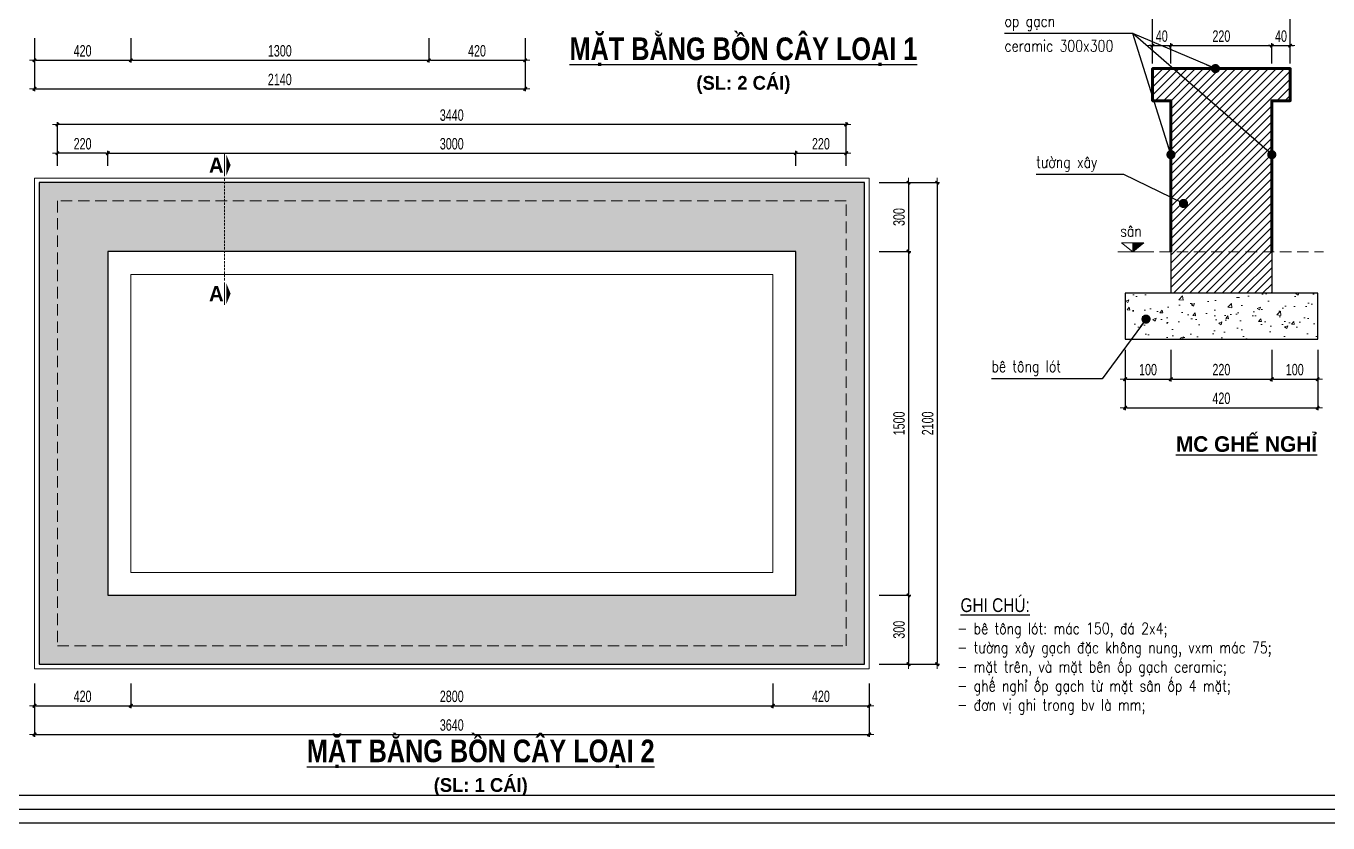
# Model space of a CAD drawing. Header units: millimetres. Extents: x -99113 to -65212, y 21211 to 34445.
# Drawn here: x -81900 to -76222, y 21211 to 24687 of the extents above; entities that cross this region are included whole.
import ezdxf
from ezdxf.enums import TextEntityAlignment as Align

# ---------------------------------------------------------------- set-up
doc = ezdxf.new("R2010")
doc.units = ezdxf.units.MM
doc.header["$MEASUREMENT"] = 0
doc.linetypes.add('HIDDEN', pattern=[0.375, 0.25, -0.125])
for name, color, linetype in [('ENTTNTHIETKE1', 2, 'Continuous'), ('KHUNGTEN', 5, 'Continuous'), ('thep', 2, 'Continuous')]:
    doc.layers.add(name, color=color, linetype=linetype)
for name, color, linetype, lineweight in [('HATCH', 252, 'Continuous', 9), ('LC Dim', 8, 'Continuous', 18), ('LC Khac', 4, 'Continuous', 9), ('LC MANH DUT', 35, 'HIDDEN', 5), ('LC Net dam3', 1, 'Continuous', 60), ('LC Net manh', 239, 'Continuous', 5), ('LC Net thay', 7, 'Continuous', 25), ('LC Text1', 3, 'Continuous', 20), ('LC Text2', 7, 'Continuous', 25)]:
    doc.layers.add(name, color=color, linetype=linetype, lineweight=lineweight)
doc.styles.add('HOATBIF', font='hoatbif.shx', dxfattribs={"width": 0.7})
doc.styles.add('LC 1', font='')
doc.styles.add('LC 3', font='vnsimli.shx', dxfattribs={"width": 0.75})
doc.styles.add('LC3', font='', dxfattribs={"width": 0.8})
doc.styles.add('T1', font='Vnsimli.shx', dxfattribs={"width": 0.8})
doc.styles.add('T2', font='', dxfattribs={"width": 0.8})
doc.styles.get('LC 1').set_extended_font_data('.VnAvantH', bold=True)
doc.styles.get('LC3').set_extended_font_data('.VnArialH', bold=True)
doc.styles.get('T2').set_extended_font_data('.VnArialH')
doc.dimstyles.new('1-100(1-25)', dxfattribs={"dimscale": 25, "dimtxt": 2.5, "dimasz": 0.35, "dimexe": 0.5, "dimexo": 0, "dimgap": 0.8, "dimtad": 1, "dimdec": 0, "dimzin": 0, "dimdsep": 46, "dimtxsty": 'HOATBIF', "dimblk1": 'DOT', "dimblk2": 'DOT', "dimsah": 1, "dimcen": -1, "dimdle": 1, "dimclrd": 256, "dimclre": 256, "dimclrt": 4, "dimadec": 3, "dimazin": 2, "dimtfac": 0.333333, "dimtdec": 0, "dimtix": 1, "dimtmove": 2, "dimatfit": 3, "dimldrblk": 'DOT', "dimfxl": 1, "dimtvp": 0.833333, "dimtolj": 1, "dimtzin": 0, "dimarcsym": 0})

# ---------------------------------------------------------------- blocks, each defined once
blk = doc.blocks.new('khung vpn')
at = {"layer": 'Defpoints'}
blk.add_line((52498.758, -4235.276), (52556.46, -4235.276), dxfattribs=at)
at = {"layer": 'KHUNGTEN'}
blk.add_lwpolyline([(52556.243, -4234.885), (52502.048, -4234.885), (52502.048, -4195.662), (52556.243, -4195.662)], close=True, dxfattribs=at)
at = {"layer": 'thep'}
blk.add_lwpolyline([(52555.832, -4234.474), (52502.459, -4234.474), (52502.459, -4196.073), (52555.832, -4196.073)], close=True, dxfattribs=at)
blk = doc.blocks.new('*U62')
at = {"layer": 'LC Khac', "color": 1, "ltscale": 2}
for p, q in [((0, 485), (0, 0)), ((0, -2317), (0, -2803))]:
    blk.add_line(p, q, dxfattribs=at)
for points in [[(134, 243, 0, 471, 0), (37, 243, 275, 275, 0)], [(134, -2560, 0, 471, 0), (37, -2560, 275, 275, 0)]]:
    blk.add_lwpolyline(points, format="xyseb", dxfattribs=at)
at = {"layer": 'LC MANH DUT', "ltscale": 200}
blk.add_line((0, -49), (0, -2273), dxfattribs=at)
at = {"ltscale": 2, "style": 'LC 1'}
for p in [(-179, 243), (-179, -2560)]:
    blk.add_attdef('LC', text='', height=330, dxfattribs=at).set_placement(p, align=Align.MIDDLE_CENTER)
blk = doc.blocks.new('TIEUDE1')
at = {"layer": 'LC Text2', "color": 7, "style": 'LC 1'}
blk.add_attdef('TIªU§Ò', text='', height=5, dxfattribs=at).set_placement((0, 0), align=Align.BOTTOM_CENTER)
blk.add_attdef('TL', text='', height=3, dxfattribs=at).set_placement((0, -2), align=Align.TOP_CENTER)
blk = doc.blocks.new('DOT')
at = {"layer": 'LC Dim'}
blk.add_line((-3, 0), (3, 0), dxfattribs=at)
at = {"layer": 'LC Dim', "color": 4}
blk.add_line((-1, -1), (1, 1), dxfattribs=at)
blk.add_lwpolyline([(0.5, 1), (-1, -0.5), (-0.5, -1), (1, 0.5)], close=True, dxfattribs=at)
blk = doc.blocks.new('*D54')
at = {"layer": 'Defpoints', "color": 0, "transparency": 16777216}
for p in [(-81863.6, 24634.8), (-81443.6, 24634.8), (-81443.6, 24537.7)]:
    blk.add_point(p, dxfattribs=at)
at = {"layer": 'LC Dim', "lineweight": -2, "transparency": 16777216}
for p, q in [((-81863.6, 24634.8), (-81863.6, 24527.7)), ((-81443.6, 24634.8), (-81443.6, 24527.7)), ((-81856.6, 24537.7), (-81450.6, 24537.7))]:
    blk.add_line(p, q, dxfattribs=at)
at = {"layer": 'LC Dim', "lineweight": -2, "transparency": 16777216, "xscale": 7, "yscale": 7, "zscale": 7, "rotation": 180}
blk.add_blockref('DOT', (-81863.6, 24537.7), dxfattribs=at)
at = {"layer": 'LC Dim', "lineweight": -2, "transparency": 16777216, "xscale": 7, "yscale": 7, "zscale": 7}
blk.add_blockref('DOT', (-81443.6, 24537.7), dxfattribs=at)
at = {"layer": 'LC Dim', "color": 4, "transparency": 16777216, "insert": (-81653.6, 24578.7), "char_height": 50, "attachment_point": 5, "style": 'HOATBIF'}
blk.add_mtext('\\A1;420', dxfattribs=at)
blk = doc.blocks.new('_Dot')
at = {"color": 0, "linetype": 'ByBlock', "lineweight": -2}
blk.add_line((-0.5, 0), (-1, 0), dxfattribs=at)
at = {"color": 0, "linetype": 'ByBlock', "const_width": 0.5}
blk.add_lwpolyline([(-0.25, 0, 1), (0.25, 0, 1)], format="xyb", close=True, dxfattribs=at)
blk = doc.blocks.new('*D55')
at = {"layer": 'Defpoints', "color": 0, "transparency": 16777216}
for p in [(-81443.6, 24634.8), (-80143.6, 24634.8), (-80143.6, 24537.7)]:
    blk.add_point(p, dxfattribs=at)
at = {"layer": 'LC Dim', "lineweight": -2, "transparency": 16777216}
for p, q in [((-81443.6, 24634.8), (-81443.6, 24527.7)), ((-80143.6, 24634.8), (-80143.6, 24527.7)), ((-81436.6, 24537.7), (-80150.6, 24537.7))]:
    blk.add_line(p, q, dxfattribs=at)
at = {"layer": 'LC Dim', "lineweight": -2, "transparency": 16777216, "xscale": 7, "yscale": 7, "zscale": 7, "rotation": 180}
blk.add_blockref('DOT', (-81443.6, 24537.7), dxfattribs=at)
at = {"layer": 'LC Dim', "lineweight": -2, "transparency": 16777216, "xscale": 7, "yscale": 7, "zscale": 7}
blk.add_blockref('DOT', (-80143.6, 24537.7), dxfattribs=at)
at = {"layer": 'LC Dim', "color": 4, "transparency": 16777216, "insert": (-80793.6, 24578.7), "char_height": 50, "attachment_point": 5, "style": 'HOATBIF'}
blk.add_mtext('\\A1;1300', dxfattribs=at)
blk = doc.blocks.new('*D56')
at = {"layer": 'Defpoints', "color": 0, "transparency": 16777216}
for p in [(-80143.6, 24634.8), (-79723.6, 24634.8), (-79723.6, 24537.7)]:
    blk.add_point(p, dxfattribs=at)
at = {"layer": 'LC Dim', "lineweight": -2, "transparency": 16777216}
for p, q in [((-80143.6, 24634.8), (-80143.6, 24527.7)), ((-79723.6, 24634.8), (-79723.6, 24527.7)), ((-80136.6, 24537.7), (-79730.6, 24537.7))]:
    blk.add_line(p, q, dxfattribs=at)
at = {"layer": 'LC Dim', "lineweight": -2, "transparency": 16777216, "xscale": 7, "yscale": 7, "zscale": 7, "rotation": 180}
blk.add_blockref('DOT', (-80143.6, 24537.7), dxfattribs=at)
at = {"layer": 'LC Dim', "lineweight": -2, "transparency": 16777216, "xscale": 7, "yscale": 7, "zscale": 7}
blk.add_blockref('DOT', (-79723.6, 24537.7), dxfattribs=at)
at = {"layer": 'LC Dim', "color": 4, "transparency": 16777216, "insert": (-79933.6, 24578.7), "char_height": 50, "attachment_point": 5, "style": 'HOATBIF'}
blk.add_mtext('\\A1;420', dxfattribs=at)
blk = doc.blocks.new('*D57')
at = {"layer": 'Defpoints', "color": 0, "transparency": 16777216}
for p in [(-81863.6, 24634.8), (-79723.6, 24634.8), (-79723.6, 24412.7)]:
    blk.add_point(p, dxfattribs=at)
at = {"layer": 'LC Dim', "lineweight": -2, "transparency": 16777216}
for p, q in [((-81863.6, 24634.8), (-81863.6, 24402.7)), ((-79723.6, 24634.8), (-79723.6, 24402.7)), ((-81856.6, 24412.7), (-79730.6, 24412.7))]:
    blk.add_line(p, q, dxfattribs=at)
at = {"layer": 'LC Dim', "lineweight": -2, "transparency": 16777216, "xscale": 7, "yscale": 7, "zscale": 7, "rotation": 180}
blk.add_blockref('DOT', (-81863.6, 24412.7), dxfattribs=at)
at = {"layer": 'LC Dim', "lineweight": -2, "transparency": 16777216, "xscale": 7, "yscale": 7, "zscale": 7}
blk.add_blockref('DOT', (-79723.6, 24412.7), dxfattribs=at)
at = {"layer": 'LC Dim', "color": 4, "transparency": 16777216, "insert": (-80793.6, 24453.7), "char_height": 50, "attachment_point": 5, "style": 'HOATBIF'}
blk.add_mtext('\\A1;2140', dxfattribs=at)
blk = doc.blocks.new('*D70')
at = {"layer": 'Defpoints', "color": 0, "transparency": 16777216}
for p in [(-81863.6, 21819), (-81443.6, 21819), (-81443.6, 21721.9)]:
    blk.add_point(p, dxfattribs=at)
at = {"layer": 'LC Dim', "lineweight": -2, "transparency": 16777216}
for p, q in [((-81863.6, 21819), (-81863.6, 21711.9)), ((-81443.6, 21819), (-81443.6, 21711.9)), ((-81856.6, 21721.9), (-81450.6, 21721.9))]:
    blk.add_line(p, q, dxfattribs=at)
at = {"layer": 'LC Dim', "lineweight": -2, "transparency": 16777216, "xscale": 7, "yscale": 7, "zscale": 7, "rotation": 180}
blk.add_blockref('DOT', (-81863.6, 21721.9), dxfattribs=at)
at = {"layer": 'LC Dim', "lineweight": -2, "transparency": 16777216, "xscale": 7, "yscale": 7, "zscale": 7}
blk.add_blockref('DOT', (-81443.6, 21721.9), dxfattribs=at)
at = {"layer": 'LC Dim', "color": 4, "transparency": 16777216, "insert": (-81653.6, 21762.9), "char_height": 50, "attachment_point": 5, "style": 'HOATBIF'}
blk.add_mtext('\\A1;420', dxfattribs=at)
blk = doc.blocks.new('*D71')
at = {"layer": 'Defpoints', "color": 0, "transparency": 16777216}
for p in [(-81443.6, 21819), (-78643.6, 21819), (-78643.6, 21721.9)]:
    blk.add_point(p, dxfattribs=at)
at = {"layer": 'LC Dim', "lineweight": -2, "transparency": 16777216}
for p, q in [((-81443.6, 21819), (-81443.6, 21711.9)), ((-78643.6, 21819), (-78643.6, 21711.9)), ((-81436.6, 21721.9), (-78650.6, 21721.9))]:
    blk.add_line(p, q, dxfattribs=at)
at = {"layer": 'LC Dim', "lineweight": -2, "transparency": 16777216, "xscale": 7, "yscale": 7, "zscale": 7, "rotation": 180}
blk.add_blockref('DOT', (-81443.6, 21721.9), dxfattribs=at)
at = {"layer": 'LC Dim', "lineweight": -2, "transparency": 16777216, "xscale": 7, "yscale": 7, "zscale": 7}
blk.add_blockref('DOT', (-78643.6, 21721.9), dxfattribs=at)
at = {"layer": 'LC Dim', "color": 4, "transparency": 16777216, "insert": (-80043.6, 21762.9), "char_height": 50, "attachment_point": 5, "style": 'HOATBIF'}
blk.add_mtext('\\A1;2800', dxfattribs=at)
blk = doc.blocks.new('*D72')
at = {"layer": 'Defpoints', "color": 0, "transparency": 16777216}
for p in [(-78643.6, 21819), (-78223.6, 21819), (-78223.6, 21721.9)]:
    blk.add_point(p, dxfattribs=at)
at = {"layer": 'LC Dim', "lineweight": -2, "transparency": 16777216}
for p, q in [((-78643.6, 21819), (-78643.6, 21711.9)), ((-78223.6, 21819), (-78223.6, 21711.9)), ((-78636.6, 21721.9), (-78230.6, 21721.9))]:
    blk.add_line(p, q, dxfattribs=at)
at = {"layer": 'LC Dim', "lineweight": -2, "transparency": 16777216, "xscale": 7, "yscale": 7, "zscale": 7, "rotation": 180}
blk.add_blockref('DOT', (-78643.6, 21721.9), dxfattribs=at)
at = {"layer": 'LC Dim', "lineweight": -2, "transparency": 16777216, "xscale": 7, "yscale": 7, "zscale": 7}
blk.add_blockref('DOT', (-78223.6, 21721.9), dxfattribs=at)
at = {"layer": 'LC Dim', "color": 4, "transparency": 16777216, "insert": (-78433.6, 21762.9), "char_height": 50, "attachment_point": 5, "style": 'HOATBIF'}
blk.add_mtext('\\A1;420', dxfattribs=at)
blk = doc.blocks.new('*D73')
at = {"layer": 'Defpoints', "color": 0, "transparency": 16777216}
for p in [(-81863.6, 21819), (-78223.6, 21819), (-78223.6, 21596.9)]:
    blk.add_point(p, dxfattribs=at)
at = {"layer": 'LC Dim', "lineweight": -2, "transparency": 16777216}
for p, q in [((-81863.6, 21819), (-81863.6, 21586.9)), ((-78223.6, 21819), (-78223.6, 21586.9)), ((-81856.6, 21596.9), (-78230.6, 21596.9))]:
    blk.add_line(p, q, dxfattribs=at)
at = {"layer": 'LC Dim', "lineweight": -2, "transparency": 16777216, "xscale": 7, "yscale": 7, "zscale": 7, "rotation": 180}
blk.add_blockref('DOT', (-81863.6, 21596.9), dxfattribs=at)
at = {"layer": 'LC Dim', "lineweight": -2, "transparency": 16777216, "xscale": 7, "yscale": 7, "zscale": 7}
blk.add_blockref('DOT', (-78223.6, 21596.9), dxfattribs=at)
at = {"layer": 'LC Dim', "color": 4, "transparency": 16777216, "insert": (-80043.6, 21637.9), "char_height": 50, "attachment_point": 5, "style": 'HOATBIF'}
blk.add_mtext('\\A1;3640', dxfattribs=at)
blk = doc.blocks.new('*D77')
at = {"layer": 'Defpoints', "color": 0, "transparency": 16777216}
for p in [(-78180.1, 24003.9), (-78180.1, 23703.9), (-78051.8, 23703.9)]:
    blk.add_point(p, dxfattribs=at)
at = {"layer": 'LC Dim', "lineweight": -2, "transparency": 16777216}
for p, q in [((-78180.1, 24003.9), (-78041.8, 24003.9)), ((-78051.8, 23996.9), (-78051.8, 23710.9)), ((-78180.1, 23703.9), (-78041.8, 23703.9))]:
    blk.add_line(p, q, dxfattribs=at)
at = {"layer": 'LC Dim', "lineweight": -2, "transparency": 16777216, "xscale": 7, "yscale": 7, "zscale": 7}
for p, rotation in [((-78051.8, 24003.9), 90), ((-78051.8, 23703.9), 270)]:
    blk.add_blockref('DOT', p, dxfattribs=dict(at, rotation=rotation))
at = {"layer": 'LC Dim', "color": 4, "transparency": 16777216, "insert": (-78092.8, 23853.9), "char_height": 50, "attachment_point": 5, "rotation": 90, "style": 'HOATBIF'}
blk.add_mtext('\\A1;300', dxfattribs=at)
blk = doc.blocks.new('*D74')
at = {"layer": 'Defpoints', "color": 0, "transparency": 16777216}
for p in [(-78180.1, 23703.9), (-78180.1, 22203.9), (-78051.8, 22203.9)]:
    blk.add_point(p, dxfattribs=at)
at = {"layer": 'LC Dim', "lineweight": -2, "transparency": 16777216}
for p, q in [((-78180.1, 23703.9), (-78041.8, 23703.9)), ((-78051.8, 23696.9), (-78051.8, 22210.9)), ((-78180.1, 22203.9), (-78041.8, 22203.9))]:
    blk.add_line(p, q, dxfattribs=at)
at = {"layer": 'LC Dim', "lineweight": -2, "transparency": 16777216, "xscale": 7, "yscale": 7, "zscale": 7}
for p, rotation in [((-78051.8, 23703.9), 90), ((-78051.8, 22203.9), 270)]:
    blk.add_blockref('DOT', p, dxfattribs=dict(at, rotation=rotation))
at = {"layer": 'LC Dim', "color": 4, "transparency": 16777216, "insert": (-78092.8, 22953.9), "char_height": 50, "attachment_point": 5, "rotation": 90, "style": 'HOATBIF'}
blk.add_mtext('\\A1;1500', dxfattribs=at)
blk = doc.blocks.new('*D75')
at = {"layer": 'Defpoints', "color": 0, "transparency": 16777216}
for p in [(-78180.1, 22203.9), (-78180.1, 21903.9), (-78051.8, 21903.9)]:
    blk.add_point(p, dxfattribs=at)
at = {"layer": 'LC Dim', "lineweight": -2, "transparency": 16777216}
for p, q in [((-78180.1, 22203.9), (-78041.8, 22203.9)), ((-78051.8, 22196.9), (-78051.8, 21910.9)), ((-78180.1, 21903.9), (-78041.8, 21903.9))]:
    blk.add_line(p, q, dxfattribs=at)
at = {"layer": 'LC Dim', "lineweight": -2, "transparency": 16777216, "xscale": 7, "yscale": 7, "zscale": 7}
for p, rotation in [((-78051.8, 22203.9), 90), ((-78051.8, 21903.9), 270)]:
    blk.add_blockref('DOT', p, dxfattribs=dict(at, rotation=rotation))
at = {"layer": 'LC Dim', "color": 4, "transparency": 16777216, "insert": (-78092.8, 22053.9), "char_height": 50, "attachment_point": 5, "rotation": 90, "style": 'HOATBIF'}
blk.add_mtext('\\A1;300', dxfattribs=at)
blk = doc.blocks.new('*D76')
at = {"layer": 'Defpoints', "color": 0, "transparency": 16777216}
for p in [(-78180.1, 24003.9), (-78180.1, 21903.9), (-77926.8, 21903.9)]:
    blk.add_point(p, dxfattribs=at)
at = {"layer": 'LC Dim', "lineweight": -2, "transparency": 16777216}
for p, q in [((-78180.1, 24003.9), (-77916.8, 24003.9)), ((-77926.8, 23996.9), (-77926.8, 21910.9)), ((-78180.1, 21903.9), (-77916.8, 21903.9))]:
    blk.add_line(p, q, dxfattribs=at)
at = {"layer": 'LC Dim', "lineweight": -2, "transparency": 16777216, "xscale": 7, "yscale": 7, "zscale": 7}
for p, rotation in [((-77926.8, 24003.9), 90), ((-77926.8, 21903.9), 270)]:
    blk.add_blockref('DOT', p, dxfattribs=dict(at, rotation=rotation))
at = {"layer": 'LC Dim', "color": 4, "transparency": 16777216, "insert": (-77967.8, 22953.9), "char_height": 50, "attachment_point": 5, "rotation": 90, "style": 'HOATBIF'}
blk.add_mtext('\\A1;2100', dxfattribs=at)
blk = doc.blocks.new('*D78')
at = {"layer": 'Defpoints', "color": 0, "transparency": 16777216}
for p in [(-78543.6, 24132.3), (-81543.6, 24077.8), (-78543.6, 24077.8)]:
    blk.add_point(p, dxfattribs=at)
at = {"layer": 'LC Dim', "lineweight": -2, "transparency": 16777216}
for p, q in [((-81543.6, 24077.8), (-81543.6, 24142.3)), ((-81536.6, 24132.3), (-78550.6, 24132.3)), ((-78543.6, 24077.8), (-78543.6, 24142.3))]:
    blk.add_line(p, q, dxfattribs=at)
at = {"layer": 'LC Dim', "lineweight": -2, "transparency": 16777216, "xscale": 7, "yscale": 7, "zscale": 7, "rotation": 180}
blk.add_blockref('DOT', (-81543.6, 24132.3), dxfattribs=at)
at = {"layer": 'LC Dim', "lineweight": -2, "transparency": 16777216, "xscale": 7, "yscale": 7, "zscale": 7}
blk.add_blockref('DOT', (-78543.6, 24132.3), dxfattribs=at)
at = {"layer": 'LC Dim', "color": 4, "transparency": 16777216, "insert": (-80043.6, 24173.3), "char_height": 50, "attachment_point": 5, "style": 'HOATBIF'}
blk.add_mtext('\\A1;3000', dxfattribs=at)
blk = doc.blocks.new('*D79')
at = {"layer": 'Defpoints', "color": 0, "transparency": 16777216}
for p in [(-78323.6, 24132.3), (-78543.6, 24077.8), (-78323.6, 24077.8)]:
    blk.add_point(p, dxfattribs=at)
at = {"layer": 'LC Dim', "lineweight": -2, "transparency": 16777216}
for p, q in [((-78543.6, 24077.8), (-78543.6, 24142.3)), ((-78536.6, 24132.3), (-78330.6, 24132.3)), ((-78323.6, 24077.8), (-78323.6, 24142.3))]:
    blk.add_line(p, q, dxfattribs=at)
at = {"layer": 'LC Dim', "lineweight": -2, "transparency": 16777216, "xscale": 7, "yscale": 7, "zscale": 7, "rotation": 180}
blk.add_blockref('DOT', (-78543.6, 24132.3), dxfattribs=at)
at = {"layer": 'LC Dim', "lineweight": -2, "transparency": 16777216, "xscale": 7, "yscale": 7, "zscale": 7}
blk.add_blockref('DOT', (-78323.6, 24132.3), dxfattribs=at)
at = {"layer": 'LC Dim', "color": 4, "transparency": 16777216, "insert": (-78433.6, 24173.3), "char_height": 50, "attachment_point": 5, "style": 'HOATBIF'}
blk.add_mtext('\\A1;220', dxfattribs=at)
blk = doc.blocks.new('*D80')
at = {"layer": 'Defpoints', "color": 0, "transparency": 16777216}
for p in [(-81763.6, 24132.3), (-81763.6, 24077.8), (-81543.6, 24077.8)]:
    blk.add_point(p, dxfattribs=at)
at = {"layer": 'LC Dim', "lineweight": -2, "transparency": 16777216}
for p, q in [((-81763.6, 24077.8), (-81763.6, 24142.3)), ((-81550.6, 24132.3), (-81756.6, 24132.3)), ((-81543.6, 24077.8), (-81543.6, 24142.3))]:
    blk.add_line(p, q, dxfattribs=at)
at = {"layer": 'LC Dim', "lineweight": -2, "transparency": 16777216, "xscale": 7, "yscale": 7, "zscale": 7, "rotation": 180}
blk.add_blockref('DOT', (-81763.6, 24132.3), dxfattribs=at)
at = {"layer": 'LC Dim', "lineweight": -2, "transparency": 16777216, "xscale": 7, "yscale": 7, "zscale": 7}
blk.add_blockref('DOT', (-81543.6, 24132.3), dxfattribs=at)
at = {"layer": 'LC Dim', "color": 4, "transparency": 16777216, "insert": (-81653.6, 24173.3), "char_height": 50, "attachment_point": 5, "style": 'HOATBIF'}
blk.add_mtext('\\A1;220', dxfattribs=at)
blk = doc.blocks.new('*D81')
at = {"layer": 'Defpoints', "color": 0, "transparency": 16777216}
for p in [(-81763.6, 24257.3), (-81763.6, 24077.8), (-78323.6, 24077.8)]:
    blk.add_point(p, dxfattribs=at)
at = {"layer": 'LC Dim', "lineweight": -2, "transparency": 16777216}
for p, q in [((-81763.6, 24077.8), (-81763.6, 24267.3)), ((-78330.6, 24257.3), (-81756.6, 24257.3)), ((-78323.6, 24077.8), (-78323.6, 24267.3))]:
    blk.add_line(p, q, dxfattribs=at)
at = {"layer": 'LC Dim', "lineweight": -2, "transparency": 16777216, "xscale": 7, "yscale": 7, "zscale": 7, "rotation": 180}
blk.add_blockref('DOT', (-81763.6, 24257.3), dxfattribs=at)
at = {"layer": 'LC Dim', "lineweight": -2, "transparency": 16777216, "xscale": 7, "yscale": 7, "zscale": 7}
blk.add_blockref('DOT', (-78323.6, 24257.3), dxfattribs=at)
at = {"layer": 'LC Dim', "color": 4, "transparency": 16777216, "insert": (-80043.6, 24298.3), "char_height": 50, "attachment_point": 5, "style": 'HOATBIF'}
blk.add_mtext('\\A1;3440', dxfattribs=at)
blk = doc.blocks.new('*D93')
at = {"layer": 'Defpoints', "color": 0, "transparency": 16777216}
for p in [(-77107.1, 23274.9), (-76907.1, 23274.9), (-76907.1, 23147.1)]:
    blk.add_point(p, dxfattribs=at)
at = {"layer": 'LC Dim', "lineweight": -2, "transparency": 16777216}
for p, q in [((-77107.1, 23274.9), (-77107.1, 23137.1)), ((-76907.1, 23274.9), (-76907.1, 23137.1)), ((-77100.1, 23147.1), (-76914.1, 23147.1))]:
    blk.add_line(p, q, dxfattribs=at)
at = {"layer": 'LC Dim', "lineweight": -2, "transparency": 16777216, "xscale": 7, "yscale": 7, "zscale": 7, "rotation": 180}
blk.add_blockref('DOT', (-77107.1, 23147.1), dxfattribs=at)
at = {"layer": 'LC Dim', "lineweight": -2, "transparency": 16777216, "xscale": 7, "yscale": 7, "zscale": 7}
blk.add_blockref('DOT', (-76907.1, 23147.1), dxfattribs=at)
at = {"layer": 'LC Dim', "color": 4, "transparency": 16777216, "insert": (-77007.1, 23188.1), "char_height": 50, "attachment_point": 5, "style": 'HOATBIF'}
blk.add_mtext('\\A1;100', dxfattribs=at)
blk = doc.blocks.new('*D94')
at = {"layer": 'Defpoints', "color": 0, "transparency": 16777216}
for p in [(-76907.1, 23274.9), (-76467.1, 23274.9), (-76467.1, 23147.1)]:
    blk.add_point(p, dxfattribs=at)
at = {"layer": 'LC Dim', "lineweight": -2, "transparency": 16777216}
for p, q in [((-76907.1, 23274.9), (-76907.1, 23137.1)), ((-76467.1, 23274.9), (-76467.1, 23137.1)), ((-76900.1, 23147.1), (-76474.1, 23147.1))]:
    blk.add_line(p, q, dxfattribs=at)
at = {"layer": 'LC Dim', "lineweight": -2, "transparency": 16777216, "xscale": 7, "yscale": 7, "zscale": 7, "rotation": 180}
blk.add_blockref('DOT', (-76907.1, 23147.1), dxfattribs=at)
at = {"layer": 'LC Dim', "lineweight": -2, "transparency": 16777216, "xscale": 7, "yscale": 7, "zscale": 7}
blk.add_blockref('DOT', (-76467.1, 23147.1), dxfattribs=at)
at = {"layer": 'LC Dim', "color": 4, "transparency": 16777216, "insert": (-76687.1, 23188.1), "char_height": 50, "attachment_point": 5, "style": 'HOATBIF'}
blk.add_mtext('\\A1;220', dxfattribs=at)
blk = doc.blocks.new('*D95')
at = {"layer": 'Defpoints', "color": 0, "transparency": 16777216}
for p in [(-76467.1, 23274.9), (-76267.1, 23274.9), (-76267.1, 23147.1)]:
    blk.add_point(p, dxfattribs=at)
at = {"layer": 'LC Dim', "lineweight": -2, "transparency": 16777216}
for p, q in [((-76467.1, 23274.9), (-76467.1, 23137.1)), ((-76267.1, 23274.9), (-76267.1, 23137.1)), ((-76460.1, 23147.1), (-76274.1, 23147.1))]:
    blk.add_line(p, q, dxfattribs=at)
at = {"layer": 'LC Dim', "lineweight": -2, "transparency": 16777216, "xscale": 7, "yscale": 7, "zscale": 7, "rotation": 180}
blk.add_blockref('DOT', (-76467.1, 23147.1), dxfattribs=at)
at = {"layer": 'LC Dim', "lineweight": -2, "transparency": 16777216, "xscale": 7, "yscale": 7, "zscale": 7}
blk.add_blockref('DOT', (-76267.1, 23147.1), dxfattribs=at)
at = {"layer": 'LC Dim', "color": 4, "transparency": 16777216, "insert": (-76367.1, 23188.1), "char_height": 50, "attachment_point": 5, "style": 'HOATBIF'}
blk.add_mtext('\\A1;100', dxfattribs=at)
blk = doc.blocks.new('*D96')
at = {"layer": 'Defpoints', "color": 0, "transparency": 16777216}
for p in [(-77107.1, 23274.9), (-76267.1, 23274.9), (-76267.1, 23022.1)]:
    blk.add_point(p, dxfattribs=at)
at = {"layer": 'LC Dim', "lineweight": -2, "transparency": 16777216}
for p, q in [((-77107.1, 23274.9), (-77107.1, 23012.1)), ((-76267.1, 23274.9), (-76267.1, 23012.1)), ((-77100.1, 23022.1), (-76274.1, 23022.1))]:
    blk.add_line(p, q, dxfattribs=at)
at = {"layer": 'LC Dim', "lineweight": -2, "transparency": 16777216, "xscale": 7, "yscale": 7, "zscale": 7, "rotation": 180}
blk.add_blockref('DOT', (-77107.1, 23022.1), dxfattribs=at)
at = {"layer": 'LC Dim', "lineweight": -2, "transparency": 16777216, "xscale": 7, "yscale": 7, "zscale": 7}
blk.add_blockref('DOT', (-76267.1, 23022.1), dxfattribs=at)
at = {"layer": 'LC Dim', "color": 4, "transparency": 16777216, "insert": (-76687.1, 23063.1), "char_height": 50, "attachment_point": 5, "style": 'HOATBIF'}
blk.add_mtext('\\A1;420', dxfattribs=at)
blk = doc.blocks.new('TIEUDE2')
at = {"layer": 'LC Text2', "color": 7, "style": 'LC 1'}
blk.add_attdef('%%UTIªU§Ò', text='', height=3.5, dxfattribs=at).set_placement((0, 0), align=Align.BOTTOM_CENTER)
blk.add_attdef('TL', text='', height=2.2, dxfattribs=at).set_placement((0, -1.8), align=Align.TOP_CENTER)
blk = doc.blocks.new('Caodo1')
at = {"layer": 'LC Text1'}
blk.add_hatch(color=4, dxfattribs=at).paths.add_polyline_path([(0, 200), (0, 0), (243, 200)])
at = {"layer": 'LC Text1', "color": 4}
for p, q in [((324, 0), (-324, 0)), ((0, 0), (0, 200))]:
    blk.add_line(p, q, dxfattribs=at)
blk.add_lwpolyline([(-243, 200), (243, 200), (0, 0), (0, 0)], close=True, dxfattribs=at)
at = {"layer": 'LC Text1', "color": 4, "style": 'T1', "width": 0.8}
blk.add_attdef('%%P0,00', text='', height=250, dxfattribs=at).set_placement((-39, 460), align=Align.MIDDLE_CENTER)
blk = doc.blocks.new('*D105')
at = {"layer": 'Defpoints', "color": 0, "transparency": 16777216}
for p in [(-76907.1, 24601.7), (-76987.1, 24524.1), (-76907.1, 24524.1)]:
    blk.add_point(p, dxfattribs=at)
at = {"layer": 'LC Dim', "lineweight": -2, "transparency": 16777216}
for p, q in [((-76994.1, 24601.7), (-77001.1, 24601.7)), ((-76987.1, 24524.1), (-76987.1, 24611.7)), ((-76987.1, 24601.7), (-76907.1, 24601.7)), ((-76907.1, 24524.1), (-76907.1, 24611.7)), ((-76900.1, 24601.7), (-76893.1, 24601.7))]:
    blk.add_line(p, q, dxfattribs=at)
at = {"layer": 'LC Dim', "lineweight": -2, "transparency": 16777216, "xscale": 7, "yscale": 7, "zscale": 7}
blk.add_blockref('DOT', (-76987.1, 24601.7), dxfattribs=at)
at = {"layer": 'LC Dim', "lineweight": -2, "transparency": 16777216, "xscale": 7, "yscale": 7, "zscale": 7, "rotation": 180}
blk.add_blockref('DOT', (-76907.1, 24601.7), dxfattribs=at)
at = {"layer": 'LC Dim', "color": 4, "transparency": 16777216, "insert": (-76947.1, 24642.7), "char_height": 50, "attachment_point": 5, "style": 'HOATBIF'}
blk.add_mtext('\\A1;40', dxfattribs=at)
blk = doc.blocks.new('*D106')
at = {"layer": 'Defpoints', "color": 0, "transparency": 16777216}
for p in [(-76467.1, 24601.7), (-76907.1, 24524.1), (-76467.1, 24524.1)]:
    blk.add_point(p, dxfattribs=at)
at = {"layer": 'LC Dim', "lineweight": -2, "transparency": 16777216}
for p, q in [((-76907.1, 24524.1), (-76907.1, 24611.7)), ((-76900.1, 24601.7), (-76474.1, 24601.7)), ((-76467.1, 24524.1), (-76467.1, 24611.7))]:
    blk.add_line(p, q, dxfattribs=at)
at = {"layer": 'LC Dim', "lineweight": -2, "transparency": 16777216, "xscale": 7, "yscale": 7, "zscale": 7, "rotation": 180}
blk.add_blockref('DOT', (-76907.1, 24601.7), dxfattribs=at)
at = {"layer": 'LC Dim', "lineweight": -2, "transparency": 16777216, "xscale": 7, "yscale": 7, "zscale": 7}
blk.add_blockref('DOT', (-76467.1, 24601.7), dxfattribs=at)
at = {"layer": 'LC Dim', "color": 4, "transparency": 16777216, "insert": (-76687.1, 24642.7), "char_height": 50, "attachment_point": 5, "style": 'HOATBIF'}
blk.add_mtext('\\A1;220', dxfattribs=at)
blk = doc.blocks.new('*D107')
at = {"layer": 'Defpoints', "color": 0, "transparency": 16777216}
for p in [(-76387.1, 24601.7), (-76467.1, 24524.1), (-76387.1, 24524.1)]:
    blk.add_point(p, dxfattribs=at)
at = {"layer": 'LC Dim', "lineweight": -2, "transparency": 16777216}
for p, q in [((-76474.1, 24601.7), (-76481.1, 24601.7)), ((-76467.1, 24524.1), (-76467.1, 24611.7)), ((-76467.1, 24601.7), (-76387.1, 24601.7)), ((-76387.1, 24524.1), (-76387.1, 24611.7)), ((-76380.1, 24601.7), (-76373.1, 24601.7))]:
    blk.add_line(p, q, dxfattribs=at)
at = {"layer": 'LC Dim', "lineweight": -2, "transparency": 16777216, "xscale": 7, "yscale": 7, "zscale": 7}
blk.add_blockref('DOT', (-76467.1, 24601.7), dxfattribs=at)
at = {"layer": 'LC Dim', "lineweight": -2, "transparency": 16777216, "xscale": 7, "yscale": 7, "zscale": 7, "rotation": 180}
blk.add_blockref('DOT', (-76387.1, 24601.7), dxfattribs=at)
at = {"layer": 'LC Dim', "color": 4, "transparency": 16777216, "insert": (-76427.1, 24642.7), "char_height": 50, "attachment_point": 5, "style": 'HOATBIF'}
blk.add_mtext('\\A1;40', dxfattribs=at)
blk = doc.blocks.new('*D108')
at = {"layer": 'Defpoints', "color": 0, "transparency": 16777216}
for p in [(-76387.1, 24726.7), (-76987.1, 24524.1), (-76387.1, 24524.1)]:
    blk.add_point(p, dxfattribs=at)
at = {"layer": 'LC Dim', "lineweight": -2, "transparency": 16777216}
for p, q in [((-76987.1, 24524.1), (-76987.1, 24736.7)), ((-76980.1, 24726.7), (-76394.1, 24726.7)), ((-76387.1, 24524.1), (-76387.1, 24736.7))]:
    blk.add_line(p, q, dxfattribs=at)
at = {"layer": 'LC Dim', "lineweight": -2, "transparency": 16777216, "xscale": 7, "yscale": 7, "zscale": 7, "rotation": 180}
blk.add_blockref('DOT', (-76987.1, 24726.7), dxfattribs=at)
at = {"layer": 'LC Dim', "lineweight": -2, "transparency": 16777216, "xscale": 7, "yscale": 7, "zscale": 7}
blk.add_blockref('DOT', (-76387.1, 24726.7), dxfattribs=at)
at = {"layer": 'LC Dim', "color": 4, "transparency": 16777216, "insert": (-76687.1, 24767.7), "char_height": 50, "attachment_point": 5, "style": 'HOATBIF'}
blk.add_mtext('\\A1;300', dxfattribs=at)

msp = doc.modelspace()

# ---------------------------------------------------------------- hatches: boundary and pattern name
at = {"layer": 'HATCH'}
h = msp.add_hatch(dxfattribs=at)
h.set_pattern_fill('ANSI31', color=256, scale=200)
h.set_pattern_definition([(45, (-803.088, 6064.52), (-17.6776695, 17.6776695), [])])
h.paths.add_polyline_path([(-76467.1, 24361.5), (-76387.1, 24361.5), (-76387.1, 24501.5), (-76987.1, 24501.5), (-76987.1, 24361.5), (-76907.1, 24361.5), (-76907.1, 23521.5), (-76467.1, 23521.5)])
h = msp.add_hatch(dxfattribs=at)
h.set_pattern_fill('ANGLE', color=256, scale=125)
h.set_pattern_definition([(0, (0, 0), (0, 34.375), [25, -9.375]), (90, (0, 0), (-34.375, 2e-15), [25, -9.375])])
h.paths.add_polyline_path([(-78243.6, 24003.9), (-81843.6, 24003.9), (-81843.6, 21903.9), (-78243.6, 21903.9)])
h.paths.add_polyline_path([(-78543.6, 23703.9), (-78543.6, 22203.9), (-81543.6, 22203.9), (-81543.6, 23703.9)], flags=16)
h = msp.add_hatch(dxfattribs=at)
h.set_pattern_fill('AR-CONC', color=256, scale=20)
h.set_pattern_definition([(50, (706.28, -2007.3), (143.45204, -12.55043), [15, -165]), (355, (706.28, -2007.3), (-27.75027, 150.43843), [12, -132]), (100.45144, (718.23, -2008.34), (115.70177, 137.888), [12.74804, -140.22842]), (46.1842, (706.28, -1967.3), (213.44827, -33.10386), [22.5, -247.5]), (96.63564, (724.07, -1970.05), (186.9324, 194.8237), [19.12207, -210.34275]), (351.18416, (706.28, -1967.3), (186.9324, 194.8237), [18, -198]), (21, (726.28, -1977.3), (119.38141, -80.52378), [15, -165]), (326, (726.28, -1977.3), (48.66307, 145.03), [12, -132]), (71.45144, (736.23, -1984), (168.04448, 64.50623), [12.74804, -140.22842]), (37.5, (706.28, -2007.294), (2.43197, 66.57877), [0, -130.4, 0, -134, 0, -132.5]), (7.5, (706.28, -2007.294), (52.61391, 78.88234), [0, -76.4, 0, -127.4, 0, -50.5]), (327.5, (661.68, -2007.294), (106.764487, -4.510974), [0, -50, 0, -156, 0, -207]), (317.5, (641.68, -2007.29), (116.63723, 20.021), [0, -65, 0, -103.6, 0, -147])])
h.paths.add_polyline_path([(-76267.1, 23321.5), (-76267.1, 23521.5), (-77107.1, 23521.5), (-77107.1, 23321.5)])

# ---------------------------------------------------------------- linework, layer by layer
at = {"layer": 'LC MANH DUT', "ltscale": 200}
msp.add_lwpolyline([(-81763.6, 21983.9), (-78323.6, 21983.9), (-78323.6, 23923.9), (-81763.6, 23923.9)], close=True, dxfattribs=at)
msp.add_lwpolyline([(-77031.6, 23701.5), (-76241.9, 23701.5)], dxfattribs=at)
at = {"layer": 'LC Net dam3'}
msp.add_lwpolyline([(-76907.1, 23701.5), (-76907.1, 24361.5), (-76987.1, 24361.5), (-76987.1, 24501.5), (-76387.1, 24501.5), (-76387.1, 24361.5), (-76467.1, 24361.5), (-76467.1, 23701.5)], dxfattribs=at)
at = {"layer": 'LC Net manh'}
for points in [[(-81863.6, 21883.9), (-78223.6, 21883.9), (-78223.6, 24023.9), (-81863.6, 24023.9)], [(-81443.6, 22303.9), (-78643.6, 22303.9), (-78643.6, 23603.9), (-81443.6, 23603.9)]]:
    msp.add_lwpolyline(points, close=True, dxfattribs=at)
at = {"layer": 'LC Net thay'}
for points in [[(-76387.1, 24501.5), (-76987.1, 24501.5), (-76987.1, 24361.5)], [(-76387.1, 24501.5), (-76387.1, 24361.5)], [(-76907.1, 24361.5), (-76987.1, 24361.5)], [(-76907.1, 24361.5), (-76907.1, 23521.5)], [(-76467.1, 24361.5), (-76387.1, 24361.5)], [(-76467.1, 24361.5), (-76467.1, 23521.5)]]:
    msp.add_lwpolyline(points, dxfattribs=at)
for points in [[(-81843.6, 21903.9), (-78243.6, 21903.9), (-78243.6, 24003.9), (-81843.6, 24003.9)], [(-81543.6, 22203.9), (-78543.6, 22203.9), (-78543.6, 23703.9), (-81543.6, 23703.9)], [(-76267.1, 23321.5), (-76267.1, 23521.5), (-77107.1, 23521.5), (-77107.1, 23321.5)]]:
    msp.add_lwpolyline(points, close=True, dxfattribs=at)

# ---------------------------------------------------------------- block references
at = {"layer": 'ENTTNTHIETKE1', "color": 6, "xscale": 149.1392047566609, "yscale": 149.1392047566609, "zscale": 149.1392047566609, "rotation": 359.9992162948523}
msp.add_blockref('khung vpn', (-7912886.1, 652963.8, 0), dxfattribs=at)
at = {"layer": 'LC Net manh'}
ref = msp.add_blockref('*U62', (-81034.8, 24031.7, 0), dxfattribs=dict(at, xscale=0.2000081018599082, yscale=0.2000081018599082, zscale=0.2000081018599082, rotation=359.999216292062))
ref.add_attrib('LC', 'A', dxfattribs={"layer": '0', "ltscale": 2, "height": 66, "rotation": 359.9992, "style": 'LC 1'}).set_placement((-81070.5, 23519.8, 0), align=Align.MIDDLE_CENTER)
ref.add_attrib('LC', 'A', dxfattribs={"layer": '0', "ltscale": 2, "height": 66, "rotation": 359.9992, "style": 'LC 1'}).set_placement((-81070.5, 24080.3, 0), align=Align.MIDDLE_CENTER)
at = {"layer": 'LC Text1'}
ref = msp.add_blockref('Caodo1', (-77073.4, 23701.5, 0), dxfattribs=dict(at, xscale=0.2000081018599082, yscale=0.2000081018599082, zscale=0.2000081018599082, rotation=359.999216292062))
ref.add_attrib('%%P0,00', 's©n', dxfattribs={"layer": 'LC Text2', "height": 50, "rotation": 359.9992, "style": 'T1', "width": 0.8}).set_placement((-77081.2, 23793.4, 0), align=Align.MIDDLE_CENTER)
at = {"layer": 'LC Text2'}
ref = msp.add_blockref('TIEUDE1', (-78771.6, 24509.2, 0), dxfattribs=dict(at, xscale=20.00081018598456, yscale=20.00081018598456, zscale=20.00081018598456, rotation=359.999216292062))
ref.add_attrib('TIªU§Ò', '%%UmÆt b»ng bån c©y lo¹i 1', dxfattribs={"color": 7, "height": 98.492, "rotation": 359.9992, "style": 'LC3', "width": 0.8}).set_placement((-78771.6, 24509.2), align=Align.BOTTOM_CENTER)
ref.add_attrib('TL', '(sl: 2 c¸i)', dxfattribs={"color": 7, "height": 60.002, "rotation": 359.9992, "style": 'LC 1'}).set_placement((-78771.6, 24469.2), align=Align.TOP_CENTER)
ref = msp.add_blockref('TIEUDE2', (-76577.7, 22809.5, 0), dxfattribs=dict(at, xscale=20.00081018598456, yscale=20.00081018598456, zscale=20.00081018598456, rotation=359.999216292062))
ref.add_attrib('%%UTIªU§Ò', '%%Umc ghÕ nghØ', dxfattribs={"color": 7, "height": 67.926, "rotation": 359.9992, "style": 'LC 1'}).set_placement((-76577.7, 22809.5), align=Align.BOTTOM_CENTER)
ref = msp.add_blockref('TIEUDE1', (-79917.2, 21446.5, 0), dxfattribs=dict(at, xscale=20.00081018598456, yscale=20.00081018598456, zscale=20.00081018598456, rotation=359.999216292062))
ref.add_attrib('TIªU§Ò', '%%UmÆt b»ng bån c©y lo¹i 2', dxfattribs={"color": 7, "height": 98.492, "rotation": 359.9992, "style": 'LC3', "width": 0.8}).set_placement((-79917.2, 21446.5), align=Align.BOTTOM_CENTER)
ref.add_attrib('TL', '(sl: 1 c¸i)', dxfattribs={"color": 7, "height": 60.002, "rotation": 359.9992, "style": 'LC 1'}).set_placement((-79917.2, 21406.5), align=Align.TOP_CENTER)

# ---------------------------------------------------------------- texts
at = {"layer": 'LC Text1', "color": 3, "style": 'LC 3', "width": 0.8}
for s, height, p in [('èp g¹ch', 50, (-77633.1, 24683.5)), ('ceramic 300x300', 50.002, (-77633.1, 24575.7)), ('t\xadêng x©y', 50, (-77495.1, 24068.9)), ('bª t«ng lãt', 50.002, (-77689.7, 23178))]:
    msp.add_text(s, height=height, rotation=0.0008, dxfattribs=at).set_placement(p)
at = {"layer": 'LC Text1', "color": 3, "insert": (-77839.5, 22084.6, 0), "char_height": 50.002, "width": 2115.533, "attachment_point": 1, "rotation": 359.9992, "style": 'LC 3'}
msp.add_mtext('{\\W0.8;- bª t«ng lãt: m¸c 150, ®¸ 2x4;\\P- t\xadêng x©y g¹ch ®Æc kh«ng nung, vxm m¸c 75;\\P- mÆt trªn, vµ mÆt bªn èp g¹ch ceramic;\\P- ghÕ nghØ èp g¹ch tõ mÆt s©n èp 4 mÆt;\\P- ®¬n vÞ ghi trong bv lµ mm;}', dxfattribs=at)
at = {"layer": 'LC Text2', "style": 'T2', "width": 0.8}
msp.add_text('%%Ughi chó:', height=60.002, rotation=359.9992, dxfattribs=at).set_placement((-77824.7, 22131, 0))

# ---------------------------------------------------------------- dimensions: what is measured, and where the dimension line sits
at = {"layer": 'LC Dim'}
for base, p1, p2, override, picture, middle in [((-76387.1, 24726.7), (-76987.1, 24524.1), (-76387.1, 24524.1), {"dimscale": 20, "dimlfac": 0.5, "dimfxl": 2, "dimarcsym": 1}, '*D108', (-76687.1, 24767.7)), ((-76907.1, 24601.7), (-76987.1, 24524.1), (-76907.1, 24524.1), {"dimscale": 20, "dimlfac": 0.5, "dimfxl": 2, "dimarcsym": 1}, '*D105', (-76947.1, 24642.7)), ((-76467.1, 24601.7), (-76907.1, 24524.1), (-76467.1, 24524.1), {"dimscale": 20, "dimlfac": 0.5, "dimfxl": 2, "dimarcsym": 1}, '*D106', (-76687.1, 24642.7)), ((-76387.1, 24601.7), (-76467.1, 24524.1), (-76387.1, 24524.1), {"dimscale": 20, "dimlfac": 0.5, "dimfxl": 2, "dimarcsym": 1}, '*D107', (-76427.1, 24642.7)), ((-81443.6, 24537.7), (-81863.6, 24634.8), (-81443.6, 24634.8), {"dimscale": 20, "dimfxl": 2, "dimarcsym": 1}, '*D54', (-81653.6, 24578.7)), ((-79723.6, 24412.7), (-81863.6, 24634.8), (-79723.6, 24634.8), {"dimscale": 20, "dimfxl": 2, "dimarcsym": 1}, '*D57', (-80793.6, 24453.7)), ((-80143.6, 24537.7), (-81443.6, 24634.8), (-80143.6, 24634.8), {"dimscale": 20, "dimfxl": 2, "dimarcsym": 1}, '*D55', (-80793.6, 24578.7)), ((-79723.6, 24537.7), (-80143.6, 24634.8), (-79723.6, 24634.8), {"dimscale": 20, "dimfxl": 2, "dimarcsym": 1}, '*D56', (-79933.6, 24578.7)), ((-81763.6, 24257.3), (-78323.6, 24077.8), (-81763.6, 24077.8), {"dimscale": 20, "dimfxl": 2, "dimarcsym": 1}, '*D81', (-80043.6, 24298.3)), ((-81763.6, 24132.3), (-81543.6, 24077.8), (-81763.6, 24077.8), {"dimscale": 20, "dimfxl": 2, "dimarcsym": 1}, '*D80', (-81653.6, 24173.3)), ((-78543.6, 24132.3), (-81543.6, 24077.8), (-78543.6, 24077.8), {"dimscale": 20, "dimfxl": 2, "dimarcsym": 1}, '*D78', (-80043.6, 24173.3)), ((-78323.6, 24132.3), (-78543.6, 24077.8), (-78323.6, 24077.8), {"dimscale": 20, "dimfxl": 2, "dimarcsym": 1}, '*D79', (-78433.6, 24173.3)), ((-76907.1, 23147.1), (-77107.1, 23274.9), (-76907.1, 23274.9), {"dimscale": 20, "dimlfac": 0.5, "dimfxl": 2, "dimarcsym": 1}, '*D93', (-77007.1, 23188.1)), ((-76267.1, 23022.1), (-77107.1, 23274.9), (-76267.1, 23274.9), {"dimscale": 20, "dimlfac": 0.5, "dimfxl": 2, "dimarcsym": 1}, '*D96', (-76687.1, 23063.1)), ((-76467.1, 23147.1), (-76907.1, 23274.9), (-76467.1, 23274.9), {"dimscale": 20, "dimlfac": 0.5, "dimfxl": 2, "dimarcsym": 1}, '*D94', (-76687.1, 23188.1)), ((-76267.1, 23147.1), (-76467.1, 23274.9), (-76267.1, 23274.9), {"dimscale": 20, "dimlfac": 0.5, "dimfxl": 2, "dimarcsym": 1}, '*D95', (-76367.1, 23188.1)), ((-81443.6, 21721.9), (-81863.6, 21819), (-81443.6, 21819), {"dimscale": 20, "dimfxl": 2, "dimarcsym": 1}, '*D70', (-81653.6, 21762.9)), ((-78223.6, 21596.9), (-81863.6, 21819), (-78223.6, 21819), {"dimscale": 20, "dimfxl": 2, "dimarcsym": 1}, '*D73', (-80043.6, 21637.9)), ((-78643.6, 21721.9), (-81443.6, 21819), (-78643.6, 21819), {"dimscale": 20, "dimfxl": 2, "dimarcsym": 1}, '*D71', (-80043.6, 21762.9)), ((-78223.6, 21721.9), (-78643.6, 21819), (-78223.6, 21819), {"dimscale": 20, "dimfxl": 2, "dimarcsym": 1}, '*D72', (-78433.6, 21762.9))]:
    dim = msp.add_linear_dim(base=base, p1=p1, p2=p2, dimstyle='1-100(1-25)', override=override, dxfattribs=at)
    dim.commit()
    dim.dimension.update_dxf_attribs({"geometry": picture, "text_midpoint": middle})
for base, p1, p2, picture, middle in [((-78051.8, 23703.9), (-78180.1, 24003.9), (-78180.1, 23703.9), '*D77', (-78092.8, 23853.9)), ((-77926.8, 21903.9), (-78180.1, 24003.9), (-78180.1, 21903.9), '*D76', (-77967.8, 22953.9)), ((-78051.8, 22203.9), (-78180.1, 23703.9), (-78180.1, 22203.9), '*D74', (-78092.8, 22953.9)), ((-78051.8, 21903.9), (-78180.1, 22203.9), (-78180.1, 21903.9), '*D75', (-78092.8, 22053.9))]:
    dim = msp.add_linear_dim(base=base, p1=p1, p2=p2, angle=90, dimstyle='1-100(1-25)', override={"dimscale": 20, "dimfxl": 2, "dimarcsym": 1}, dxfattribs=at)
    dim.commit()
    dim.dimension.update_dxf_attribs({"geometry": picture, "text_midpoint": middle})

# ---------------------------------------------------------------- leaders
for points in [[(-76713.1, 24501.5), (-77072.8, 24654), (-77632.4, 24654)], [(-76907.1, 24126), (-77072.8, 24654), (-77632.4, 24654)], [(-76467.1, 24126), (-77072.8, 24654), (-77632.4, 24654)], [(-76852.4, 23913.2), (-77112.1, 24039.3), (-77494.4, 24039.3)], [(-77015.7, 23408.6), (-77207.6, 23148.5), (-77689, 23148.5)]]:
    msp.add_leader(points, dimstyle='1-100(1-25)', override={"dimscale": 20, "dimasz": 2, "dimlfac": 0.5, "dimfxl": 2, "dimarcsym": 1}, dxfattribs=at)

doc.saveas('drawing.dxf')
